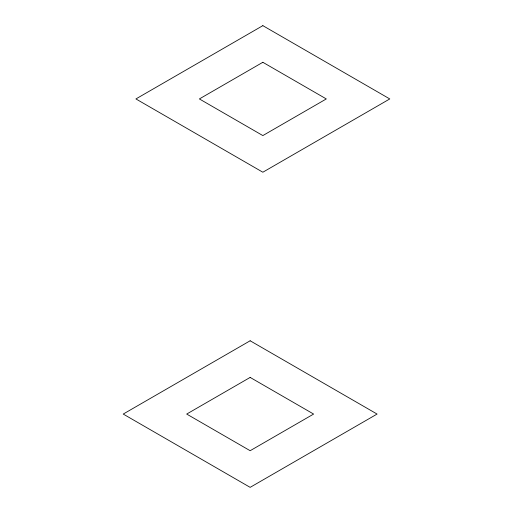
<?xml version="1.0" encoding="UTF-8"?>
<svg xmlns="http://www.w3.org/2000/svg" width="513" height="513" viewBox="0 0 513 513"><rect width="100%" height="100%" fill="white"/><g stroke="black" fill="none" stroke-linecap="round" stroke-linejoin="round"><path stroke-width="0.77" d="M262.848 25.65L135.913 98.938L262.848 172.221L389.784 98.938L262.848 25.65M262.848 62.291L199.377 98.938L262.848 135.579L326.313 98.938L262.848 62.291M250.152 340.779L123.216 414.062L250.152 487.35L377.087 414.062L250.152 340.779M250.152 377.421L186.687 414.062L250.152 450.709L313.623 414.062L250.152 377.421"/></g></svg>
